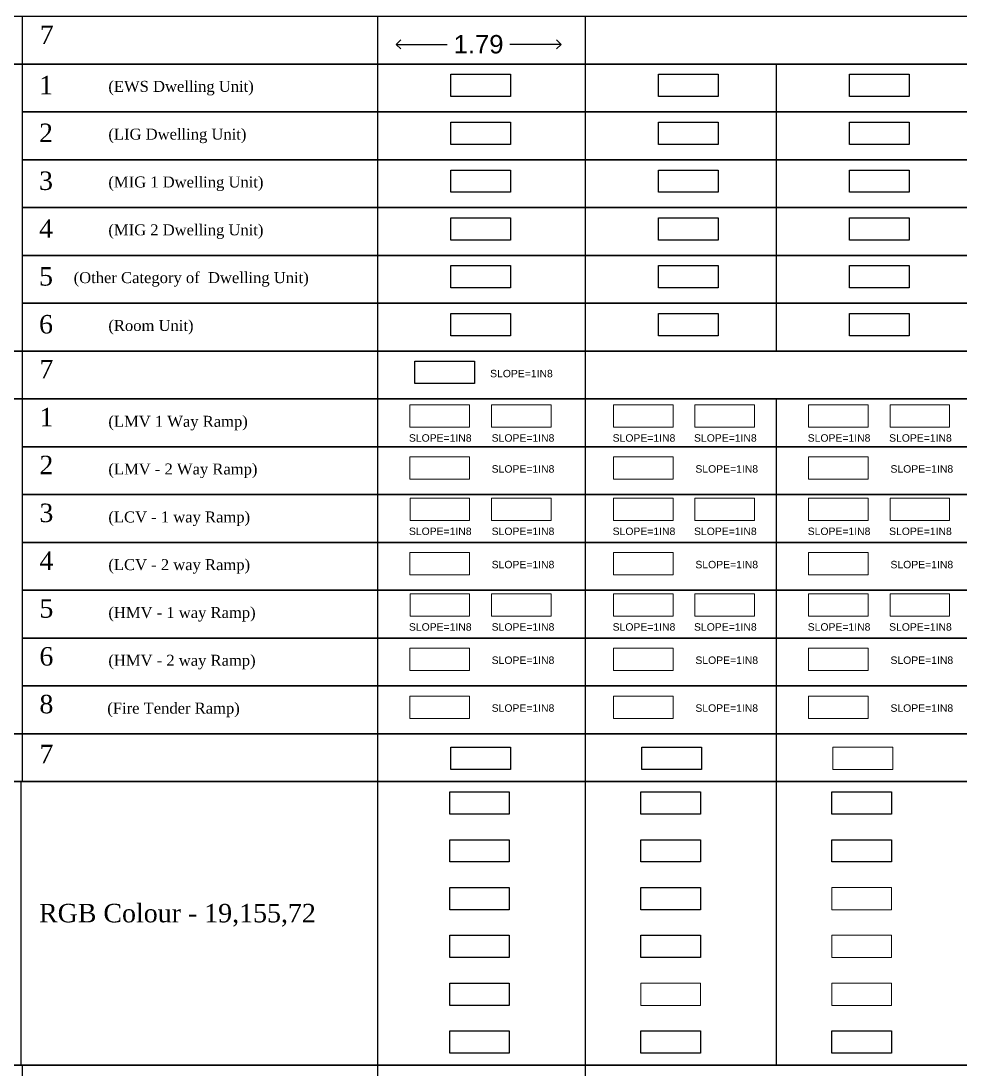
# Model space of a CAD drawing. Header units: millimetres. Extents: x -9481 to -9286, y 28723 to 28853.
# Drawn here: x -9461.74 to -9451.52, y 28786.06 to 28797.47 of the extents above; entities that cross this region are included whole.
import ezdxf

# ---------------------------------------------------------------- set-up
doc = ezdxf.new("R2010")
doc.units = ezdxf.units.MM
doc.header["$PDMODE"] = 34
doc.header["$PDSIZE"] = -15
doc.linetypes.add('CONTINULUS', pattern=[0])
for name, color, linetype, plot in [('BLK_1_DA_RAMP_1', 7, 'Continuous', False), ('BLK_1_FLR_0_ROOM_6_LIGHT_VENTILATION_6', 7, 'Continuous', False), ('BLK_1_FLR_1_ROOM_4_LIGHT_VENTILATION_4', 25, 'Continuous', False), ('BLK_1_FLR_1_ROOM_6_LIGHT_VENTILATION_6', 7, 'Continuous', False), ('BLK_1_FLR_2_ROOM_2_LIGHT_VENTILATION_2', 25, 'Continuous', False), ('BLK_1_FLR_2_ROOM_6_LIGHT_VENTILATION_6', 7, 'Continuous', False)]:
    doc.layers.add(name, color=color, linetype=linetype, plot=plot)
for name, color, linetype in [('BLK_1_FLR_0_COURTYARD_INNER', 7, 'Continuous'), ('BLK_1_FLR_0_ROOM_1_LIGHT_VENTILATION_1', 7, 'Continuous'), ('BLK_1_FLR_0_ROOM_2_LIGHT_VENTILATION_2', 7, 'Continuous'), ('BLK_1_FLR_0_ROOM_3_LIGHT_VENTILATION_3', 7, 'Continuous'), ('BLK_1_FLR_0_ROOM_4_LIGHT_VENTILATION_4', 7, 'Continuous'), ('BLK_1_FLR_0_ROOM_5_LIGHT_VENTILATION_5', 7, 'Continuous'), ('BLK_1_FLR_0_UNITFA', 7, 'Continuous'), ('BLK_1_FLR_1_COURTYARD_INNER', 7, 'Continuous'), ('BLK_1_FLR_1_ROOM_1_LIGHT_VENTILATION_1', 7, 'Continuous'), ('BLK_1_FLR_1_ROOM_2_LIGHT_VENTILATION_2', 7, 'Continuous'), ('BLK_1_FLR_1_ROOM_3_LIGHT_VENTILATION_3', 7, 'Continuous'), ('BLK_1_FLR_1_UNITFA', 7, 'Continuous'), ('BLK_1_FLR_2_ROOM_1_LIGHT_VENTILATION_1', 7, 'Continuous'), ('BLK_1_FLR_2_UNITFA', 7, 'Continuous'), ('DIST_EXIT', 7, 'Continuous')]:
    doc.layers.add(name, color=color, linetype=linetype)
for name, color, linetype, lineweight in [('BLK_1_FLR_0_VEHICLERAMP_1', 7, 'Continuous', 0), ('BLK_1_FLR_0_VEHICLERAMP_2', 7, 'Continuous', 0), ('BLK_1_FLR_1_ROOM_5_LIGHT_VENTILATION_5', 7, 'Continuous', 0), ('BLK_1_FLR_1_VEHICLERAMP_1', 7, 'Continuous', 0), ('BLK_1_FLR_1_VEHICLERAMP_2', 7, 'Continuous', 0), ('BLK_1_FLR_2_COURTYARD_INNER', 7, 'Continuous', 0), ('BLK_1_FLR_2_ROOM_3_LIGHT_VENTILATION_3', 9, 'Continuous', 20), ('BLK_1_FLR_2_ROOM_4_LIGHT_VENTILATION_4', 9, 'Continuous', 20), ('BLK_1_FLR_2_ROOM_5_LIGHT_VENTILATION_5', 7, 'Continuous', 0), ('BLK_1_FLR_2_VEHICLERAMP_1', 7, 'Continuous', 0), ('BLK_1_FLR_2_VEHICLERAMP_2', 7, 'Continuous', 0), ('PLAN', 7, 'Continuous', 40)]:
    doc.layers.add(name, color=color, linetype=linetype, lineweight=lineweight)
doc.styles.add('Arial', font='arial.ttf', dxfattribs={"height": 0.2})
doc.styles.add('MtXpl_Georgia', font='georgiab.ttf')
doc.styles.get("Standard").update_dxf_attribs({"font": 'arial.ttf', "height": 0.25})
doc.styles.add('style2', font='arial.ttf', dxfattribs={"height": 0.3})
doc.dimstyles.new('INT DIM', dxfattribs={"dimtxt": 0.3, "dimasz": 0.1, "dimexe": 0.18, "dimexo": 0.0625, "dimgap": 0.09, "dimtad": 0, "dimzin": 0, "dimdsep": 46, "dimtxsty": 'style2', "dimblk": 'OPEN90', "dimcen": 0.09, "dimse1": 1, "dimse2": 1, "dimclrd": 250, "dimclrt": 256, "dimadec": 0, "dimazin": 0, "dimtfac": 1, "dimtofl": 0, "dimtmove": 0, "dimatfit": 3, "dimfxl": 0, "dimtolj": 1, "dimtzin": 0, "dimlwd": -1, "dimarcsym": 0})

# ---------------------------------------------------------------- blocks, each defined once
blk = doc.blocks.new('_Open90')
at = {"layer": 'PLAN', "color": 0, "lineweight": -2}
for p, q in [((0, 0), (-1, 0)), ((-0.5, 0.5), (0, 0)), ((0, 0), (-0.5, -0.5))]:
    blk.add_line(p, q, dxfattribs=at)
blk = doc.blocks.new('*D36')
at = {"layer": 'Defpoints', "color": 0}
for p in [(-9457.659, 28797.351), (-9455.864, 28797.351), (-9455.864, 28797.216)]:
    blk.add_point(p, dxfattribs=at)
at = {"layer": 'DIST_EXIT', "color": 250, "ltscale": 0.05}
for p, q in [((-9457.559, 28797.216), (-9457.102, 28797.216)), ((-9455.964, 28797.216), (-9456.421, 28797.216))]:
    blk.add_line(p, q, dxfattribs=at)
at = {"layer": 'DIST_EXIT', "color": 250, "xscale": 0.1, "yscale": 0.1, "zscale": 0.1, "rotation": 180}
blk.add_blockref('_Open90', (-9457.659, 28797.216), dxfattribs=at)
at = {"layer": 'DIST_EXIT', "color": 250, "xscale": 0.1, "yscale": 0.1, "zscale": 0.1}
blk.add_blockref('_Open90', (-9455.864, 28797.216), dxfattribs=at)
at = {"layer": 'DIST_EXIT', "linetype": 'CONTINULUS', "ltscale": 0.05, "insert": (-9456.762, 28797.216), "char_height": 0.2, "attachment_point": 5, "style": 'Arial'}
blk.add_mtext('\\A1;1.79', dxfattribs=at)

msp = doc.modelspace()

# ---------------------------------------------------------------- linework, layer by layer
for p, q in [((-9461.732, 28797.521), (-9461.732, 28796.999)), ((-9457.862, 28797.521), (-9457.862, 28797.001)), ((-9455.602, 28797.521), (-9455.602, 28797.001)), ((-9461.732, 28797.001), (-9461.732, 28793.877)), ((-9457.862, 28797.001), (-9457.862, 28796.48)), ((-9455.602, 28797.001), (-9455.602, 28796.48)), ((-9453.521, 28797.001), (-9453.521, 28796.48)), ((-9457.862, 28796.48), (-9457.862, 28795.96)), ((-9455.602, 28796.48), (-9455.602, 28795.96)), ((-9453.521, 28796.48), (-9453.521, 28795.96)), ((-9457.862, 28795.96), (-9457.862, 28795.439)), ((-9455.602, 28795.96), (-9455.602, 28795.439)), ((-9453.521, 28795.96), (-9453.521, 28795.439)), ((-9457.862, 28795.439), (-9457.862, 28794.918)), ((-9455.602, 28795.439), (-9455.602, 28794.918)), ((-9453.521, 28795.439), (-9453.521, 28794.918)), ((-9457.862, 28794.918), (-9457.862, 28794.398)), ((-9455.602, 28794.918), (-9455.602, 28794.398)), ((-9453.521, 28794.918), (-9453.521, 28794.398)), ((-9457.862, 28794.398), (-9457.862, 28793.877)), ((-9455.602, 28794.398), (-9455.602, 28793.877)), ((-9453.521, 28794.398), (-9453.521, 28793.877)), ((-9461.732, 28793.877), (-9461.732, 28793.355)), ((-9457.862, 28793.877), (-9457.862, 28793.356)), ((-9455.602, 28793.877), (-9455.602, 28793.356)), ((-9461.732, 28793.356), (-9461.732, 28792.834)), ((-9457.862, 28793.356), (-9457.862, 28792.836)), ((-9455.602, 28793.356), (-9455.602, 28792.836)), ((-9453.521, 28793.356), (-9453.521, 28792.836)), ((-9461.732, 28792.836), (-9461.732, 28792.313)), ((-9457.862, 28792.836), (-9457.862, 28792.315)), ((-9455.602, 28792.836), (-9455.602, 28792.315)), ((-9453.521, 28792.836), (-9453.521, 28792.315)), ((-9461.732, 28792.315), (-9461.732, 28791.793)), ((-9457.862, 28792.315), (-9457.862, 28791.794)), ((-9455.602, 28792.315), (-9455.602, 28791.794)), ((-9453.521, 28792.315), (-9453.521, 28791.794)), ((-9461.732, 28791.794), (-9461.732, 28791.272)), ((-9457.862, 28791.794), (-9457.862, 28791.274)), ((-9455.602, 28791.794), (-9455.602, 28791.274)), ((-9453.521, 28791.794), (-9453.521, 28791.274)), ((-9461.732, 28791.274), (-9461.732, 28790.752)), ((-9457.862, 28791.274), (-9457.862, 28790.753)), ((-9455.602, 28791.274), (-9455.602, 28790.753)), ((-9453.521, 28791.274), (-9453.521, 28790.753)), ((-9461.732, 28790.753), (-9461.732, 28790.231)), ((-9457.862, 28790.753), (-9457.862, 28790.232)), ((-9455.602, 28790.753), (-9455.602, 28790.232)), ((-9453.521, 28790.753), (-9453.521, 28790.232)), ((-9461.732, 28790.232), (-9461.732, 28789.71)), ((-9457.862, 28790.232), (-9457.862, 28789.712)), ((-9455.602, 28790.232), (-9455.602, 28789.712)), ((-9453.521, 28790.232), (-9453.521, 28789.712)), ((-9461.732, 28789.712), (-9461.732, 28789.19)), ((-9457.862, 28789.712), (-9457.862, 28789.191)), ((-9455.602, 28789.712), (-9455.602, 28789.191)), ((-9453.521, 28789.712), (-9453.521, 28789.191)), ((-9461.744, 28789.191), (-9461.744, 28786.106)), ((-9457.862, 28789.191), (-9457.862, 28786.106)), ((-9455.602, 28789.191), (-9455.602, 28788.67)), ((-9455.602, 28789.191), (-9455.602, 28786.106)), ((-9453.521, 28789.191), (-9453.521, 28788.67)), ((-9453.521, 28789.191), (-9453.521, 28786.106)), ((-9455.602, 28788.67), (-9455.602, 28788.15)), ((-9453.521, 28788.67), (-9453.521, 28788.15)), ((-9461.732, 28786.106), (-9461.732, 28785.583)), ((-9457.862, 28786.106), (-9457.862, 28785.585)), ((-9455.602, 28786.106), (-9455.602, 28785.585))]:
    msp.add_line(p, q)
for points in [[(-9481.258, 28797.521), (-9442.23, 28797.521), (-9442.23, 28797.001), (-9481.258, 28797.001), (-9481.258, 28797.521)], [(-9481.258, 28793.877), (-9442.23, 28793.877), (-9442.23, 28793.356), (-9481.258, 28793.356), (-9481.258, 28793.877)], [(-9481.258, 28789.191), (-9481.258, 28789.712), (-9442.23, 28789.712), (-9442.23, 28789.191)], [(-9481.258, 28789.191), (-9442.23, 28789.191), (-9442.23, 28786.106), (-9481.258, 28786.106)], [(-9481.258, 28786.106), (-9442.23, 28786.106), (-9442.23, 28785.585), (-9481.258, 28785.585), (-9481.258, 28786.106)]]:
    msp.add_lwpolyline(points, close=True)
for points in [[(-9481.258, 28793.877), (-9481.258, 28797.001), (-9442.23, 28797.001), (-9442.23, 28796.48), (-9461.732, 28796.48)], [(-9461.732, 28796.48), (-9442.23, 28796.48), (-9442.23, 28795.96), (-9461.732, 28795.96)], [(-9461.732, 28795.96), (-9442.23, 28795.96), (-9442.23, 28795.439), (-9461.732, 28795.439)], [(-9461.732, 28795.439), (-9442.23, 28795.439), (-9442.23, 28794.918), (-9461.732, 28794.918)], [(-9461.732, 28794.918), (-9442.23, 28794.918), (-9442.23, 28794.398), (-9461.732, 28794.398)], [(-9461.732, 28794.398), (-9442.23, 28794.398), (-9442.23, 28793.877), (-9481.258, 28793.877)], [(-9481.258, 28792.836), (-9481.258, 28793.356), (-9442.23, 28793.356), (-9442.23, 28792.836), (-9461.732, 28792.836)], [(-9461.732, 28792.836), (-9442.23, 28792.836), (-9442.23, 28792.315), (-9461.732, 28792.315)], [(-9461.732, 28792.315), (-9442.23, 28792.315), (-9442.23, 28791.794), (-9461.732, 28791.794)], [(-9461.732, 28791.794), (-9442.23, 28791.794), (-9442.23, 28791.274), (-9461.732, 28791.274)], [(-9461.732, 28791.274), (-9442.23, 28791.274), (-9442.23, 28790.753), (-9461.732, 28790.753)], [(-9461.732, 28790.753), (-9442.23, 28790.753), (-9442.23, 28790.232), (-9461.732, 28790.232)], [(-9461.732, 28790.232), (-9442.23, 28790.232), (-9442.23, 28789.712), (-9481.258, 28789.712), (-9481.258, 28790.232), (-9481.258, 28790.232)]]:
    msp.add_lwpolyline(points)
at = {"layer": 'BLK_1_DA_RAMP_1'}
msp.add_lwpolyline([(-9457.454, 28793.766), (-9456.805, 28793.766), (-9456.805, 28793.524), (-9457.454, 28793.524)], close=True, dxfattribs=at)
at = {"layer": 'BLK_1_FLR_0_COURTYARD_INNER', "color": 7}
msp.add_lwpolyline([(-9457.064, 28789.565), (-9456.415, 28789.565), (-9456.415, 28789.323), (-9457.064, 28789.323)], close=True, dxfattribs=at)
at = {"layer": 'BLK_1_FLR_0_ROOM_1_LIGHT_VENTILATION_1', "color": 114}
msp.add_lwpolyline([(-9457.076, 28789.08), (-9456.427, 28789.08), (-9456.427, 28788.838), (-9457.076, 28788.838)], close=True, dxfattribs=at)
at = {"layer": 'BLK_1_FLR_0_ROOM_2_LIGHT_VENTILATION_2', "color": 114}
msp.add_lwpolyline([(-9457.076, 28788.559), (-9456.427, 28788.559), (-9456.427, 28788.317), (-9457.076, 28788.317)], close=True, dxfattribs=at)
at = {"layer": 'BLK_1_FLR_0_ROOM_3_LIGHT_VENTILATION_3', "color": 114}
msp.add_lwpolyline([(-9457.076, 28788.039), (-9456.427, 28788.039), (-9456.427, 28787.797), (-9457.076, 28787.797)], close=True, dxfattribs=at)
at = {"layer": 'BLK_1_FLR_0_ROOM_4_LIGHT_VENTILATION_4', "color": 114}
msp.add_lwpolyline([(-9457.076, 28787.518), (-9456.427, 28787.518), (-9456.427, 28787.276), (-9457.076, 28787.276)], close=True, dxfattribs=at)
at = {"layer": 'BLK_1_FLR_0_ROOM_5_LIGHT_VENTILATION_5', "color": 114}
msp.add_lwpolyline([(-9457.076, 28786.997), (-9456.427, 28786.997), (-9456.427, 28786.755), (-9457.076, 28786.755)], close=True, dxfattribs=at)
at = {"layer": 'BLK_1_FLR_0_ROOM_6_LIGHT_VENTILATION_6', "color": 114}
msp.add_lwpolyline([(-9457.076, 28786.477), (-9456.427, 28786.477), (-9456.427, 28786.235), (-9457.076, 28786.235)], close=True, dxfattribs=at)
at = {"layer": 'BLK_1_FLR_0_UNITFA', "color": 1}
msp.add_lwpolyline([(-9457.064, 28796.89), (-9456.415, 28796.89), (-9456.415, 28796.648), (-9457.064, 28796.648)], close=True, dxfattribs=at)
at = {"layer": 'BLK_1_FLR_0_UNITFA', "color": 2}
msp.add_lwpolyline([(-9457.064, 28796.369), (-9456.415, 28796.369), (-9456.415, 28796.127), (-9457.064, 28796.127)], close=True, dxfattribs=at)
at = {"layer": 'BLK_1_FLR_0_UNITFA', "color": 3}
msp.add_lwpolyline([(-9457.064, 28795.848), (-9456.415, 28795.848), (-9456.415, 28795.606), (-9457.064, 28795.606)], close=True, dxfattribs=at)
at = {"layer": 'BLK_1_FLR_0_UNITFA', "color": 4}
msp.add_lwpolyline([(-9457.064, 28795.328), (-9456.415, 28795.328), (-9456.415, 28795.086), (-9457.064, 28795.086)], close=True, dxfattribs=at)
at = {"layer": 'BLK_1_FLR_0_UNITFA', "color": 5}
msp.add_lwpolyline([(-9457.064, 28794.807), (-9456.415, 28794.807), (-9456.415, 28794.565), (-9457.064, 28794.565)], close=True, dxfattribs=at)
at = {"layer": 'BLK_1_FLR_0_UNITFA', "color": 6}
msp.add_lwpolyline([(-9457.064, 28794.286), (-9456.415, 28794.286), (-9456.415, 28794.044), (-9457.064, 28794.044)], close=True, dxfattribs=at)
at = {"layer": 'BLK_1_FLR_0_VEHICLERAMP_1', "color": 1}
msp.add_lwpolyline([(-9457.51, 28793.291), (-9456.861, 28793.291), (-9456.861, 28793.049), (-9457.51, 28793.049)], close=True, dxfattribs=at)
at = {"layer": 'BLK_1_FLR_0_VEHICLERAMP_1', "color": 2}
msp.add_lwpolyline([(-9457.51, 28792.725), (-9456.861, 28792.725), (-9456.861, 28792.482), (-9457.51, 28792.482)], close=True, dxfattribs=at)
at = {"layer": 'BLK_1_FLR_0_VEHICLERAMP_1', "color": 3}
msp.add_lwpolyline([(-9457.508, 28792.275), (-9456.859, 28792.275), (-9456.859, 28792.033), (-9457.508, 28792.033)], close=True, dxfattribs=at)
at = {"layer": 'BLK_1_FLR_0_VEHICLERAMP_1', "color": 4}
msp.add_lwpolyline([(-9457.51, 28791.683), (-9456.861, 28791.683), (-9456.861, 28791.441), (-9457.51, 28791.441)], close=True, dxfattribs=at)
at = {"layer": 'BLK_1_FLR_0_VEHICLERAMP_1', "color": 5}
msp.add_lwpolyline([(-9457.508, 28791.234), (-9456.859, 28791.234), (-9456.859, 28790.992), (-9457.508, 28790.992)], close=True, dxfattribs=at)
at = {"layer": 'BLK_1_FLR_0_VEHICLERAMP_1', "color": 6}
msp.add_lwpolyline([(-9457.51, 28790.642), (-9456.861, 28790.642), (-9456.861, 28790.4), (-9457.51, 28790.4)], close=True, dxfattribs=at)
at = {"layer": 'BLK_1_FLR_0_VEHICLERAMP_1', "color": 8}
msp.add_lwpolyline([(-9457.51, 28790.121), (-9456.861, 28790.121), (-9456.861, 28789.879), (-9457.51, 28789.879)], close=True, dxfattribs=at)
at = {"layer": 'BLK_1_FLR_0_VEHICLERAMP_2', "color": 1, "linetype": 'CONTINULUS', "ltscale": 0.05}
msp.add_lwpolyline([(-9456.622, 28793.291), (-9455.973, 28793.291), (-9455.973, 28793.049), (-9456.622, 28793.049)], close=True, dxfattribs=at)
at = {"layer": 'BLK_1_FLR_0_VEHICLERAMP_2', "color": 3, "linetype": 'CONTINULUS', "ltscale": 0.05}
msp.add_lwpolyline([(-9456.622, 28792.275), (-9455.973, 28792.275), (-9455.973, 28792.033), (-9456.622, 28792.033)], close=True, dxfattribs=at)
at = {"layer": 'BLK_1_FLR_0_VEHICLERAMP_2', "color": 5, "linetype": 'CONTINULUS', "ltscale": 0.05}
msp.add_lwpolyline([(-9456.622, 28791.234), (-9455.973, 28791.234), (-9455.973, 28790.992), (-9456.622, 28790.992)], close=True, dxfattribs=at)
at = {"layer": 'BLK_1_FLR_1_COURTYARD_INNER', "color": 7}
msp.add_lwpolyline([(-9454.983, 28789.565), (-9454.334, 28789.565), (-9454.334, 28789.323), (-9454.983, 28789.323)], close=True, dxfattribs=at)
at = {"layer": 'BLK_1_FLR_1_ROOM_1_LIGHT_VENTILATION_1', "color": 114}
msp.add_lwpolyline([(-9454.995, 28789.08), (-9454.346, 28789.08), (-9454.346, 28788.838), (-9454.995, 28788.838)], close=True, dxfattribs=at)
at = {"layer": 'BLK_1_FLR_1_ROOM_2_LIGHT_VENTILATION_2', "color": 114}
msp.add_lwpolyline([(-9454.995, 28788.559), (-9454.346, 28788.559), (-9454.346, 28788.317), (-9454.995, 28788.317)], close=True, dxfattribs=at)
at = {"layer": 'BLK_1_FLR_1_ROOM_3_LIGHT_VENTILATION_3', "color": 114}
msp.add_lwpolyline([(-9454.995, 28788.039), (-9454.346, 28788.039), (-9454.346, 28787.797), (-9454.995, 28787.797)], close=True, dxfattribs=at)
at = {"layer": 'BLK_1_FLR_1_ROOM_4_LIGHT_VENTILATION_4', "color": 114}
msp.add_lwpolyline([(-9454.995, 28787.518), (-9454.346, 28787.518), (-9454.346, 28787.276), (-9454.995, 28787.276)], close=True, dxfattribs=at)
at = {"layer": 'BLK_1_FLR_1_ROOM_5_LIGHT_VENTILATION_5', "color": 114}
msp.add_lwpolyline([(-9454.995, 28786.997), (-9454.346, 28786.997), (-9454.346, 28786.755), (-9454.995, 28786.755)], close=True, dxfattribs=at)
at = {"layer": 'BLK_1_FLR_1_ROOM_6_LIGHT_VENTILATION_6', "color": 114}
msp.add_lwpolyline([(-9454.995, 28786.477), (-9454.346, 28786.477), (-9454.346, 28786.235), (-9454.995, 28786.235)], close=True, dxfattribs=at)
at = {"layer": 'BLK_1_FLR_1_UNITFA', "color": 1}
msp.add_lwpolyline([(-9454.804, 28796.89), (-9454.154, 28796.89), (-9454.154, 28796.648), (-9454.804, 28796.648)], close=True, dxfattribs=at)
at = {"layer": 'BLK_1_FLR_1_UNITFA', "color": 2}
msp.add_lwpolyline([(-9454.804, 28796.369), (-9454.154, 28796.369), (-9454.154, 28796.127), (-9454.804, 28796.127)], close=True, dxfattribs=at)
at = {"layer": 'BLK_1_FLR_1_UNITFA', "color": 3}
msp.add_lwpolyline([(-9454.804, 28795.848), (-9454.154, 28795.848), (-9454.154, 28795.606), (-9454.804, 28795.606)], close=True, dxfattribs=at)
at = {"layer": 'BLK_1_FLR_1_UNITFA', "color": 4}
msp.add_lwpolyline([(-9454.804, 28795.328), (-9454.154, 28795.328), (-9454.154, 28795.086), (-9454.804, 28795.086)], close=True, dxfattribs=at)
at = {"layer": 'BLK_1_FLR_1_UNITFA', "color": 5}
msp.add_lwpolyline([(-9454.804, 28794.807), (-9454.154, 28794.807), (-9454.154, 28794.565), (-9454.804, 28794.565)], close=True, dxfattribs=at)
at = {"layer": 'BLK_1_FLR_1_UNITFA', "color": 6}
msp.add_lwpolyline([(-9454.804, 28794.286), (-9454.154, 28794.286), (-9454.154, 28794.044), (-9454.804, 28794.044)], close=True, dxfattribs=at)
at = {"layer": 'BLK_1_FLR_1_VEHICLERAMP_1', "color": 1}
msp.add_lwpolyline([(-9455.293, 28793.291), (-9454.644, 28793.291), (-9454.644, 28793.049), (-9455.293, 28793.049)], close=True, dxfattribs=at)
at = {"layer": 'BLK_1_FLR_1_VEHICLERAMP_1', "color": 2}
msp.add_lwpolyline([(-9455.293, 28792.725), (-9454.644, 28792.725), (-9454.644, 28792.482), (-9455.293, 28792.482)], close=True, dxfattribs=at)
at = {"layer": 'BLK_1_FLR_1_VEHICLERAMP_1', "color": 3}
msp.add_lwpolyline([(-9455.293, 28792.275), (-9454.644, 28792.275), (-9454.644, 28792.033), (-9455.293, 28792.033)], close=True, dxfattribs=at)
at = {"layer": 'BLK_1_FLR_1_VEHICLERAMP_1', "color": 4}
msp.add_lwpolyline([(-9455.293, 28791.683), (-9454.644, 28791.683), (-9454.644, 28791.441), (-9455.293, 28791.441)], close=True, dxfattribs=at)
at = {"layer": 'BLK_1_FLR_1_VEHICLERAMP_1', "color": 5}
msp.add_lwpolyline([(-9455.293, 28791.234), (-9454.644, 28791.234), (-9454.644, 28790.992), (-9455.293, 28790.992)], close=True, dxfattribs=at)
at = {"layer": 'BLK_1_FLR_1_VEHICLERAMP_1', "color": 6}
msp.add_lwpolyline([(-9455.293, 28790.642), (-9454.644, 28790.642), (-9454.644, 28790.4), (-9455.293, 28790.4)], close=True, dxfattribs=at)
at = {"layer": 'BLK_1_FLR_1_VEHICLERAMP_1', "color": 8}
msp.add_lwpolyline([(-9455.293, 28790.121), (-9454.644, 28790.121), (-9454.644, 28789.879), (-9455.293, 28789.879)], close=True, dxfattribs=at)
at = {"layer": 'BLK_1_FLR_1_VEHICLERAMP_2', "color": 1, "linetype": 'CONTINULUS', "ltscale": 0.05}
msp.add_lwpolyline([(-9454.407, 28793.291), (-9453.758, 28793.291), (-9453.758, 28793.049), (-9454.407, 28793.049)], close=True, dxfattribs=at)
at = {"layer": 'BLK_1_FLR_1_VEHICLERAMP_2', "color": 3, "linetype": 'CONTINULUS', "ltscale": 0.05}
msp.add_lwpolyline([(-9454.407, 28792.275), (-9453.758, 28792.275), (-9453.758, 28792.033), (-9454.407, 28792.033)], close=True, dxfattribs=at)
at = {"layer": 'BLK_1_FLR_1_VEHICLERAMP_2', "color": 5, "linetype": 'CONTINULUS', "ltscale": 0.05}
msp.add_lwpolyline([(-9454.407, 28791.234), (-9453.758, 28791.234), (-9453.758, 28790.992), (-9454.407, 28790.992)], close=True, dxfattribs=at)
at = {"layer": 'BLK_1_FLR_2_COURTYARD_INNER', "color": 7}
msp.add_lwpolyline([(-9452.903, 28789.565), (-9452.253, 28789.565), (-9452.253, 28789.323), (-9452.903, 28789.323)], close=True, dxfattribs=at)
at = {"layer": 'BLK_1_FLR_2_ROOM_1_LIGHT_VENTILATION_1', "color": 114}
msp.add_lwpolyline([(-9452.915, 28789.08), (-9452.266, 28789.08), (-9452.266, 28788.838), (-9452.915, 28788.838)], close=True, dxfattribs=at)
at = {"layer": 'BLK_1_FLR_2_ROOM_2_LIGHT_VENTILATION_2', "color": 114}
msp.add_lwpolyline([(-9452.915, 28788.559), (-9452.266, 28788.559), (-9452.266, 28788.317), (-9452.915, 28788.317)], close=True, dxfattribs=at)
at = {"layer": 'BLK_1_FLR_2_ROOM_3_LIGHT_VENTILATION_3', "color": 114}
msp.add_lwpolyline([(-9452.915, 28788.039), (-9452.266, 28788.039), (-9452.266, 28787.797), (-9452.915, 28787.797)], close=True, dxfattribs=at)
at = {"layer": 'BLK_1_FLR_2_ROOM_4_LIGHT_VENTILATION_4', "color": 114}
msp.add_lwpolyline([(-9452.915, 28787.518), (-9452.266, 28787.518), (-9452.266, 28787.276), (-9452.915, 28787.276)], close=True, dxfattribs=at)
at = {"layer": 'BLK_1_FLR_2_ROOM_5_LIGHT_VENTILATION_5', "color": 114}
msp.add_lwpolyline([(-9452.915, 28786.997), (-9452.266, 28786.997), (-9452.266, 28786.755), (-9452.915, 28786.755)], close=True, dxfattribs=at)
at = {"layer": 'BLK_1_FLR_2_ROOM_6_LIGHT_VENTILATION_6', "color": 114}
msp.add_lwpolyline([(-9452.915, 28786.477), (-9452.266, 28786.477), (-9452.266, 28786.235), (-9452.915, 28786.235)], close=True, dxfattribs=at)
at = {"layer": 'BLK_1_FLR_2_UNITFA', "color": 1}
msp.add_lwpolyline([(-9452.723, 28796.89), (-9452.074, 28796.89), (-9452.074, 28796.648), (-9452.723, 28796.648)], close=True, dxfattribs=at)
at = {"layer": 'BLK_1_FLR_2_UNITFA', "color": 2}
msp.add_lwpolyline([(-9452.723, 28796.369), (-9452.074, 28796.369), (-9452.074, 28796.127), (-9452.723, 28796.127)], close=True, dxfattribs=at)
at = {"layer": 'BLK_1_FLR_2_UNITFA', "color": 3}
msp.add_lwpolyline([(-9452.723, 28795.848), (-9452.074, 28795.848), (-9452.074, 28795.606), (-9452.723, 28795.606)], close=True, dxfattribs=at)
at = {"layer": 'BLK_1_FLR_2_UNITFA', "color": 4}
msp.add_lwpolyline([(-9452.723, 28795.328), (-9452.074, 28795.328), (-9452.074, 28795.086), (-9452.723, 28795.086)], close=True, dxfattribs=at)
at = {"layer": 'BLK_1_FLR_2_UNITFA', "color": 5}
msp.add_lwpolyline([(-9452.723, 28794.807), (-9452.074, 28794.807), (-9452.074, 28794.565), (-9452.723, 28794.565)], close=True, dxfattribs=at)
at = {"layer": 'BLK_1_FLR_2_UNITFA', "color": 6}
msp.add_lwpolyline([(-9452.723, 28794.286), (-9452.074, 28794.286), (-9452.074, 28794.044), (-9452.723, 28794.044)], close=True, dxfattribs=at)
at = {"layer": 'BLK_1_FLR_2_VEHICLERAMP_1', "color": 1}
msp.add_lwpolyline([(-9453.168, 28793.291), (-9452.519, 28793.291), (-9452.519, 28793.049), (-9453.168, 28793.049)], close=True, dxfattribs=at)
at = {"layer": 'BLK_1_FLR_2_VEHICLERAMP_1', "color": 2}
msp.add_lwpolyline([(-9453.168, 28792.725), (-9452.519, 28792.725), (-9452.519, 28792.482), (-9453.168, 28792.482)], close=True, dxfattribs=at)
at = {"layer": 'BLK_1_FLR_2_VEHICLERAMP_1', "color": 3}
msp.add_lwpolyline([(-9453.168, 28792.275), (-9452.519, 28792.275), (-9452.519, 28792.033), (-9453.168, 28792.033)], close=True, dxfattribs=at)
at = {"layer": 'BLK_1_FLR_2_VEHICLERAMP_1', "color": 4}
msp.add_lwpolyline([(-9453.168, 28791.683), (-9452.519, 28791.683), (-9452.519, 28791.441), (-9453.168, 28791.441)], close=True, dxfattribs=at)
at = {"layer": 'BLK_1_FLR_2_VEHICLERAMP_1', "color": 5}
msp.add_lwpolyline([(-9453.168, 28791.234), (-9452.519, 28791.234), (-9452.519, 28790.992), (-9453.168, 28790.992)], close=True, dxfattribs=at)
at = {"layer": 'BLK_1_FLR_2_VEHICLERAMP_1', "color": 6}
msp.add_lwpolyline([(-9453.168, 28790.642), (-9452.519, 28790.642), (-9452.519, 28790.4), (-9453.168, 28790.4)], close=True, dxfattribs=at)
at = {"layer": 'BLK_1_FLR_2_VEHICLERAMP_1', "color": 8}
msp.add_lwpolyline([(-9453.168, 28790.121), (-9452.519, 28790.121), (-9452.519, 28789.879), (-9453.168, 28789.879)], close=True, dxfattribs=at)
at = {"layer": 'BLK_1_FLR_2_VEHICLERAMP_2', "color": 1, "linetype": 'CONTINULUS', "ltscale": 0.05}
msp.add_lwpolyline([(-9452.282, 28793.291), (-9451.633, 28793.291), (-9451.633, 28793.049), (-9452.282, 28793.049)], close=True, dxfattribs=at)
at = {"layer": 'BLK_1_FLR_2_VEHICLERAMP_2', "color": 3, "linetype": 'CONTINULUS', "ltscale": 0.05}
msp.add_lwpolyline([(-9452.282, 28792.275), (-9451.633, 28792.275), (-9451.633, 28792.033), (-9452.282, 28792.033)], close=True, dxfattribs=at)
at = {"layer": 'BLK_1_FLR_2_VEHICLERAMP_2', "color": 5, "linetype": 'CONTINULUS', "ltscale": 0.05}
msp.add_lwpolyline([(-9452.282, 28791.234), (-9451.633, 28791.234), (-9451.633, 28790.992), (-9452.282, 28790.992)], close=True, dxfattribs=at)

# ---------------------------------------------------------------- texts
at = {"linetype": 'CONTINULUS', "style": 'MtXpl_Georgia'}
for s, height, p in [('7', 0.201, (-9461.539, 28797.22)), ('1', 0.201, (-9461.547, 28796.672)), ('(EWS Dwelling Unit)', 0.11941, (-9460.792, 28796.699)), ('2', 0.201, (-9461.547, 28796.152)), ('(LIG Dwelling Unit)', 0.11941, (-9460.792, 28796.179)), ('3', 0.201, (-9461.547, 28795.631)), ('(MIG 1 Dwelling Unit)', 0.11941, (-9460.792, 28795.658)), ('4', 0.201, (-9461.547, 28795.11)), ('(MIG 2 Dwelling Unit)', 0.11941, (-9460.792, 28795.137)), ('5', 0.201, (-9461.547, 28794.59)), ('(Other Category of  Dwelling Unit)', 0.11941, (-9461.17, 28794.617)), ('6', 0.201, (-9461.547, 28794.069)), ('(Room Unit)', 0.11941, (-9460.792, 28794.096)), ('7', 0.201, (-9461.543, 28793.58)), ('1', 0.201, (-9461.543, 28793.058)), ('(LMV 1 Way Ramp)', 0.11941, (-9460.792, 28793.053)), ('2', 0.201, (-9461.543, 28792.537)), ('(LMV - 2 Way Ramp)', 0.11941, (-9460.792, 28792.534)), ('3', 0.201, (-9461.543, 28792.016)), ('(LCV - 1 way Ramp)', 0.11941, (-9460.792, 28792.012)), ('4', 0.201, (-9461.543, 28791.496)), ('(LCV - 2 way Ramp)', 0.11941, (-9460.792, 28791.493)), ('5', 0.201, (-9461.543, 28790.975)), ('(HMV - 1 way Ramp)', 0.11941, (-9460.792, 28790.972)), ('6', 0.201, (-9461.543, 28790.454)), ('(HMV - 2 way Ramp)', 0.11941, (-9460.792, 28790.452)), ('8', 0.201, (-9461.543, 28789.934)), ('(Fire Tender Ramp)', 0.11941, (-9460.804, 28789.931)), ('7', 0.201, (-9461.543, 28789.391)), ('RGB Colour - 19,155,72', 0.20122, (-9461.547, 28787.659))]:
    msp.add_text(s, height=height, dxfattribs=at).set_placement(p)
at = {"layer": 'BLK_1_DA_RAMP_1', "insert": (-9456.636, 28793.673), "char_height": 0.081, "attachment_point": 1}
msp.add_mtext_dynamic_manual_height_columns('SLOPE=1IN8', width=0.42206, gutter_width=0.405, heights=[0], dxfattribs=at)
at = {"layer": 'BLK_1_FLR_0_VEHICLERAMP_1', "color": 1, "insert": (-9457.52, 28792.972), "char_height": 0.081, "attachment_point": 1}
msp.add_mtext_dynamic_manual_height_columns('SLOPE=1IN8', width=0.42206, gutter_width=0.405, heights=[0], dxfattribs=at)
at = {"layer": 'BLK_1_FLR_0_VEHICLERAMP_1', "color": 2, "insert": (-9456.619, 28792.635), "char_height": 0.081, "attachment_point": 1}
msp.add_mtext_dynamic_manual_height_columns('SLOPE=1IN8', width=0.42206, gutter_width=0.405, heights=[0], dxfattribs=at)
at = {"layer": 'BLK_1_FLR_0_VEHICLERAMP_1', "color": 3, "insert": (-9457.52, 28791.956), "char_height": 0.081, "attachment_point": 1}
msp.add_mtext_dynamic_manual_height_columns('SLOPE=1IN8', width=0.42206, gutter_width=0.405, heights=[0], dxfattribs=at)
at = {"layer": 'BLK_1_FLR_0_VEHICLERAMP_1', "color": 4, "insert": (-9456.619, 28791.594), "char_height": 0.081, "attachment_point": 1}
msp.add_mtext_dynamic_manual_height_columns('SLOPE=1IN8', width=0.42206, gutter_width=0.405, heights=[0], dxfattribs=at)
at = {"layer": 'BLK_1_FLR_0_VEHICLERAMP_1', "color": 5, "insert": (-9457.52, 28790.915), "char_height": 0.081, "attachment_point": 1}
msp.add_mtext_dynamic_manual_height_columns('SLOPE=1IN8', width=0.42206, gutter_width=0.405, heights=[0], dxfattribs=at)
at = {"layer": 'BLK_1_FLR_0_VEHICLERAMP_1', "color": 6, "insert": (-9456.619, 28790.553), "char_height": 0.081, "attachment_point": 1}
msp.add_mtext_dynamic_manual_height_columns('SLOPE=1IN8', width=0.42206, gutter_width=0.405, heights=[0], dxfattribs=at)
at = {"layer": 'BLK_1_FLR_0_VEHICLERAMP_1', "color": 8, "insert": (-9456.619, 28790.032), "char_height": 0.081, "attachment_point": 1}
msp.add_mtext_dynamic_manual_height_columns('SLOPE=1IN8', width=0.42206, gutter_width=0.405, heights=[0], dxfattribs=at)
at = {"layer": 'BLK_1_FLR_0_VEHICLERAMP_2', "color": 1, "linetype": 'CONTINULUS', "ltscale": 0.05, "insert": (-9456.619, 28792.972), "char_height": 0.081, "attachment_point": 1}
msp.add_mtext_dynamic_manual_height_columns('SLOPE=1IN8', width=0.42206, gutter_width=0.405, heights=[0], dxfattribs=at)
at = {"layer": 'BLK_1_FLR_0_VEHICLERAMP_2', "color": 3, "linetype": 'CONTINULUS', "ltscale": 0.05, "insert": (-9456.619, 28791.956), "char_height": 0.081, "attachment_point": 1}
msp.add_mtext_dynamic_manual_height_columns('SLOPE=1IN8', width=0.42206, gutter_width=0.405, heights=[0], dxfattribs=at)
at = {"layer": 'BLK_1_FLR_0_VEHICLERAMP_2', "color": 5, "linetype": 'CONTINULUS', "ltscale": 0.05, "insert": (-9456.619, 28790.915), "char_height": 0.081, "attachment_point": 1}
msp.add_mtext_dynamic_manual_height_columns('SLOPE=1IN8', width=0.42206, gutter_width=0.405, heights=[0], dxfattribs=at)
at = {"layer": 'BLK_1_FLR_1_VEHICLERAMP_1', "color": 1, "insert": (-9455.302, 28792.972), "char_height": 0.081, "attachment_point": 1}
msp.add_mtext_dynamic_manual_height_columns('SLOPE=1IN8', width=0.42206, gutter_width=0.405, heights=[0], dxfattribs=at)
at = {"layer": 'BLK_1_FLR_1_VEHICLERAMP_1', "color": 2, "insert": (-9454.401, 28792.635), "char_height": 0.081, "attachment_point": 1}
msp.add_mtext_dynamic_manual_height_columns('SLOPE=1IN8', width=0.42206, gutter_width=0.405, heights=[0], dxfattribs=at)
at = {"layer": 'BLK_1_FLR_1_VEHICLERAMP_1', "color": 3, "insert": (-9455.302, 28791.956), "char_height": 0.081, "attachment_point": 1}
msp.add_mtext_dynamic_manual_height_columns('SLOPE=1IN8', width=0.42206, gutter_width=0.405, heights=[0], dxfattribs=at)
at = {"layer": 'BLK_1_FLR_1_VEHICLERAMP_1', "color": 4, "insert": (-9454.401, 28791.594), "char_height": 0.081, "attachment_point": 1}
msp.add_mtext_dynamic_manual_height_columns('SLOPE=1IN8', width=0.42206, gutter_width=0.405, heights=[0], dxfattribs=at)
at = {"layer": 'BLK_1_FLR_1_VEHICLERAMP_1', "color": 5, "insert": (-9455.302, 28790.915), "char_height": 0.081, "attachment_point": 1}
msp.add_mtext_dynamic_manual_height_columns('SLOPE=1IN8', width=0.42206, gutter_width=0.405, heights=[0], dxfattribs=at)
at = {"layer": 'BLK_1_FLR_1_VEHICLERAMP_1', "color": 6, "insert": (-9454.401, 28790.553), "char_height": 0.081, "attachment_point": 1}
msp.add_mtext_dynamic_manual_height_columns('SLOPE=1IN8', width=0.42206, gutter_width=0.405, heights=[0], dxfattribs=at)
at = {"layer": 'BLK_1_FLR_1_VEHICLERAMP_1', "color": 8, "insert": (-9454.401, 28790.032), "char_height": 0.081, "attachment_point": 1}
msp.add_mtext_dynamic_manual_height_columns('SLOPE=1IN8', width=0.42206, gutter_width=0.405, heights=[0], dxfattribs=at)
at = {"layer": 'BLK_1_FLR_1_VEHICLERAMP_2', "color": 1, "linetype": 'CONTINULUS', "ltscale": 0.05, "insert": (-9454.416, 28792.972), "char_height": 0.081, "attachment_point": 1}
msp.add_mtext_dynamic_manual_height_columns('SLOPE=1IN8', width=0.42206, gutter_width=0.405, heights=[0], dxfattribs=at)
at = {"layer": 'BLK_1_FLR_1_VEHICLERAMP_2', "color": 3, "linetype": 'CONTINULUS', "ltscale": 0.05, "insert": (-9454.416, 28791.956), "char_height": 0.081, "attachment_point": 1}
msp.add_mtext_dynamic_manual_height_columns('SLOPE=1IN8', width=0.42206, gutter_width=0.405, heights=[0], dxfattribs=at)
at = {"layer": 'BLK_1_FLR_1_VEHICLERAMP_2', "color": 5, "linetype": 'CONTINULUS', "ltscale": 0.05, "insert": (-9454.416, 28790.915), "char_height": 0.081, "attachment_point": 1}
msp.add_mtext_dynamic_manual_height_columns('SLOPE=1IN8', width=0.42206, gutter_width=0.405, heights=[0], dxfattribs=at)
at = {"layer": 'BLK_1_FLR_2_VEHICLERAMP_1', "color": 1, "insert": (-9453.178, 28792.972), "char_height": 0.081, "attachment_point": 1}
msp.add_mtext_dynamic_manual_height_columns('SLOPE=1IN8', width=0.42206, gutter_width=0.405, heights=[0], dxfattribs=at)
at = {"layer": 'BLK_1_FLR_2_VEHICLERAMP_1', "color": 2, "insert": (-9452.277, 28792.635), "char_height": 0.081, "attachment_point": 1}
msp.add_mtext_dynamic_manual_height_columns('SLOPE=1IN8', width=0.42206, gutter_width=0.405, heights=[0], dxfattribs=at)
at = {"layer": 'BLK_1_FLR_2_VEHICLERAMP_1', "color": 3, "insert": (-9453.178, 28791.956), "char_height": 0.081, "attachment_point": 1}
msp.add_mtext_dynamic_manual_height_columns('SLOPE=1IN8', width=0.42206, gutter_width=0.405, heights=[0], dxfattribs=at)
at = {"layer": 'BLK_1_FLR_2_VEHICLERAMP_1', "color": 4, "insert": (-9452.277, 28791.594), "char_height": 0.081, "attachment_point": 1}
msp.add_mtext_dynamic_manual_height_columns('SLOPE=1IN8', width=0.42206, gutter_width=0.405, heights=[0], dxfattribs=at)
at = {"layer": 'BLK_1_FLR_2_VEHICLERAMP_1', "color": 5, "insert": (-9453.178, 28790.915), "char_height": 0.081, "attachment_point": 1}
msp.add_mtext_dynamic_manual_height_columns('SLOPE=1IN8', width=0.42206, gutter_width=0.405, heights=[0], dxfattribs=at)
at = {"layer": 'BLK_1_FLR_2_VEHICLERAMP_1', "color": 6, "insert": (-9452.277, 28790.553), "char_height": 0.081, "attachment_point": 1}
msp.add_mtext_dynamic_manual_height_columns('SLOPE=1IN8', width=0.42206, gutter_width=0.405, heights=[0], dxfattribs=at)
at = {"layer": 'BLK_1_FLR_2_VEHICLERAMP_1', "color": 8, "insert": (-9452.277, 28790.032), "char_height": 0.081, "attachment_point": 1}
msp.add_mtext_dynamic_manual_height_columns('SLOPE=1IN8', width=0.42206, gutter_width=0.405, heights=[0], dxfattribs=at)
at = {"layer": 'BLK_1_FLR_2_VEHICLERAMP_2', "color": 1, "linetype": 'CONTINULUS', "ltscale": 0.05, "insert": (-9452.292, 28792.972), "char_height": 0.081, "attachment_point": 1}
msp.add_mtext_dynamic_manual_height_columns('SLOPE=1IN8', width=0.42206, gutter_width=0.405, heights=[0], dxfattribs=at)
at = {"layer": 'BLK_1_FLR_2_VEHICLERAMP_2', "color": 3, "linetype": 'CONTINULUS', "ltscale": 0.05, "insert": (-9452.292, 28791.956), "char_height": 0.081, "attachment_point": 1}
msp.add_mtext_dynamic_manual_height_columns('SLOPE=1IN8', width=0.42206, gutter_width=0.405, heights=[0], dxfattribs=at)
at = {"layer": 'BLK_1_FLR_2_VEHICLERAMP_2', "color": 5, "linetype": 'CONTINULUS', "ltscale": 0.05, "insert": (-9452.292, 28790.915), "char_height": 0.081, "attachment_point": 1}
msp.add_mtext_dynamic_manual_height_columns('SLOPE=1IN8', width=0.42206, gutter_width=0.405, heights=[0], dxfattribs=at)

# ---------------------------------------------------------------- dimensions: what is measured, and where the dimension line sits
at = {"layer": 'DIST_EXIT', "color": 7, "linetype": 'CONTINULUS', "ltscale": 0.05}
dim = msp.add_linear_dim(base=(-9455.86404, 28797.21587), p1=(-9457.65896, 28797.35138), p2=(-9455.86404, 28797.35138), dimstyle='INT DIM', override={"dimtxt": 0.2, "dimtxsty": 'Arial', "dimfxl": 0.125, "dimtfill": 1, "dimtfillclr": 7, "dimarcsym": 1}, dxfattribs=at)
dim.commit()
dim.dimension.update_dxf_attribs({"geometry": '*D36', "text_midpoint": (-9456.7615, 28797.21587)})

doc.saveas('drawing.dxf')
